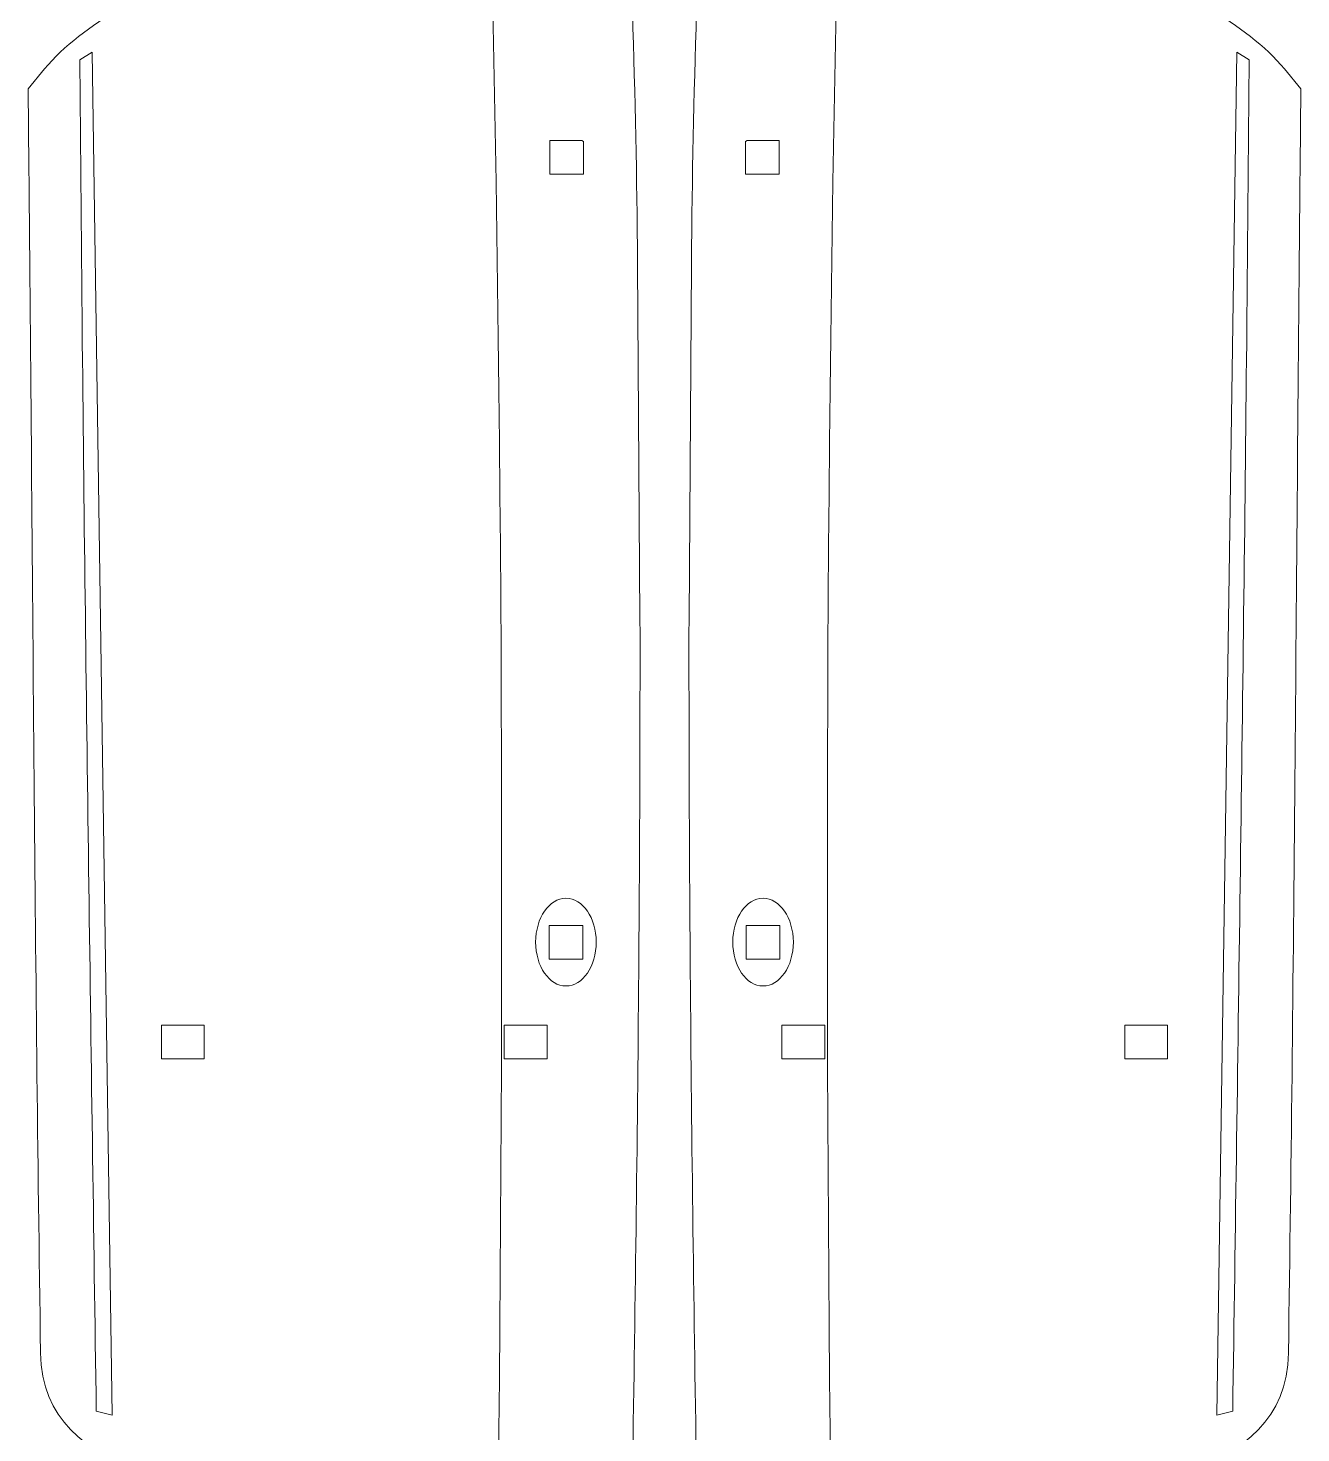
# Model space of a CAD drawing. Header units: centimetres. Extents: x -88 to 26, y -44 to -14.
# Drawn here: x -76.89 to -67.26, y -34.94 to -24.31 of the extents above; entities that cross this region are included whole.
import ezdxf

# ---------------------------------------------------------------- set-up
doc = ezdxf.new("R2010")
doc.units = ezdxf.units.CM
doc.header["$MEASUREMENT"] = 0
doc.layers.add('Camada 1', color=7, linetype='Continuous')

msp = doc.modelspace()

# ---------------------------------------------------------------- linework, layer by layer
at = {"layer": 'Camada 1', "lineweight": 9}
for points, knots in [([(-72.2601, -28.77666), (-72.25772, -31.36179), (-72.29264, -33.97265), (-72.34, -36.55591), (-72.34, -36.55591), (-72.37171, -38.2607), (-72.43802, -39.99848), (-72.50521, -41.70536), (-72.50521, -41.70536), (-72.52309, -42.13824), (-72.5718, -42.79402), (-72.80142, -43.17549), (-72.80142, -43.17549), (-72.84355, -43.24548), (-72.94069, -43.36379), (-73.00757, -43.41022), (-73.00757, -43.41022), (-73.03938, -43.4263), (-73.31324, -43.45193), (-73.3696, -43.45441), (-73.3696, -43.45441), (-73.78213, -43.47259), (-74.38297, -43.39327), (-74.7831, -43.30186), (-74.7831, -43.30186), (-75.22483, -43.20095), (-75.54123, -43.08443), (-75.94518, -42.91266), (-75.94518, -42.91266), (-76.08054, -42.21931), (-76.18548, -41.54919), (-76.18054, -40.83926), (-76.18054, -40.83926), (-76.18014, -40.78162), (-76.18128, -40.59431), (-76.16261, -40.54502), (-76.16261, -40.54502), (-76.07952, -40.32578), (-75.44352, -40.05449), (-75.2014, -39.88863), (-75.2014, -39.88863), (-74.99335, -39.74612), (-74.7638, -39.51836), (-74.62461, -39.30775), (-74.62461, -39.30775), (-74.43282, -39.01757), (-74.29066, -38.60048), (-74.25959, -38.25214), (-74.25959, -38.25214), (-74.24488, -38.08725), (-74.24219, -37.92146), (-74.238, -37.75597), (-74.238, -37.75597), (-74.2301, -37.44443), (-74.31218, -36.91572), (-74.44179, -36.62663), (-74.44179, -36.62663), (-74.6181, -36.23335), (-74.75075, -36.0871), (-75.08103, -35.832), (-75.08103, -35.832), (-75.40767, -35.57972), (-75.65466, -35.43756), (-76.02614, -35.26378), (-76.02614, -35.26378), (-76.45462, -35.06332), (-76.78742, -34.83911), (-76.79505, -34.333), (-76.79505, -34.333), (-76.84019, -31.34181), (-76.85418, -28.35023), (-76.88366, -25.35884), (-76.88366, -25.35884), (-76.88366, -25.35884), (-76.88948, -24.76849), (-76.88948, -24.76849), (-76.88948, -24.76849), (-76.88948, -24.76849), (-76.76515, -24.617), (-76.76515, -24.617), (-76.76515, -24.617), (-76.47979, -24.2693), (-75.93026, -24.00701), (-75.52897, -23.78686), (-75.52897, -23.78686), (-75.08415, -23.54283), (-74.7071, -23.36481), (-74.35977, -22.98121), (-74.35977, -22.98121), (-74.03181, -22.61901), (-73.86186, -22.19582), (-73.82197, -21.71055), (-73.82197, -21.71055), (-73.71183, -20.37056), (-74.54215, -19.35859), (-75.83662, -19.0792), (-75.83662, -19.0792), (-75.99006, -19.04608), (-76.14731, -19.03409), (-76.30266, -19.01153), (-76.30266, -19.01153), (-76.21357, -18.85114), (-76.13353, -18.70418), (-76.02583, -18.55282), (-76.02583, -18.55282), (-75.74683, -18.16072), (-75.3255, -17.78072), (-74.88542, -17.57251), (-74.88542, -17.57251), (-74.81835, -17.54241), (-74.75128, -17.51231), (-74.68421, -17.48221), (-74.68421, -17.48221), (-74.678, -17.77686), (-74.67178, -18.07152), (-74.66557, -18.36617), (-74.66557, -18.36617), (-74.58059, -18.36617), (-74.49562, -18.36617), (-74.41064, -18.36617), (-74.41064, -18.36617), (-74.41064, -18.03924), (-74.41064, -17.7123), (-74.41064, -17.38537), (-74.41064, -17.38537), (-74.13211, -17.29993), (-73.77014, -17.26857), (-73.47913, -17.27655), (-73.47913, -17.27655), (-73.36447, -17.27969), (-73.23046, -17.28197), (-73.12723, -17.33814), (-73.12723, -17.33814), (-72.8652, -17.48071), (-72.77374, -17.87129), (-72.74127, -18.14405), (-72.74127, -18.14405), (-72.4628, -20.59592), (-72.31547, -23.24437), (-72.28225, -25.7127), (-72.28225, -25.7127), (-72.28225, -25.7127), (-72.2601, -28.77666), (-72.2601, -28.77666)], [0, 0, 0, 0, 0.02702703, 0.02702703, 0.02702703, 0.02702703, 0.05405405, 0.05405405, 0.05405405, 0.05405405, 0.08108108, 0.08108108, 0.08108108, 0.08108108, 0.10810811, 0.10810811, 0.10810811, 0.10810811, 0.13513514, 0.13513514, 0.13513514, 0.13513514, 0.16216216, 0.16216216, 0.16216216, 0.16216216, 0.18918919, 0.18918919, 0.18918919, 0.18918919, 0.21621622, 0.21621622, 0.21621622, 0.21621622, 0.24324324, 0.24324324, 0.24324324, 0.24324324, 0.27027027, 0.27027027, 0.27027027, 0.27027027, 0.2972973, 0.2972973, 0.2972973, 0.2972973, 0.32432432, 0.32432432, 0.32432432, 0.32432432, 0.35135135, 0.35135135, 0.35135135, 0.35135135, 0.37837838, 0.37837838, 0.37837838, 0.37837838, 0.40540541, 0.40540541, 0.40540541, 0.40540541, 0.43243243, 0.43243243, 0.43243243, 0.43243243, 0.45945946, 0.45945946, 0.45945946, 0.45945946, 0.48648649, 0.48648649, 0.48648649, 0.48648649, 0.51351351, 0.51351351, 0.51351351, 0.51351351, 0.54054054, 0.54054054, 0.54054054, 0.54054054, 0.56756757, 0.56756757, 0.56756757, 0.56756757, 0.59459459, 0.59459459, 0.59459459, 0.59459459, 0.62162162, 0.62162162, 0.62162162, 0.62162162, 0.64864865, 0.64864865, 0.64864865, 0.64864865, 0.67567568, 0.67567568, 0.67567568, 0.67567568, 0.7027027, 0.7027027, 0.7027027, 0.7027027, 0.72972973, 0.72972973, 0.72972973, 0.72972973, 0.75675676, 0.75675676, 0.75675676, 0.75675676, 0.78378378, 0.78378378, 0.78378378, 0.78378378, 0.81081081, 0.81081081, 0.81081081, 0.81081081, 0.83783784, 0.83783784, 0.83783784, 0.83783784, 0.86486486, 0.86486486, 0.86486486, 0.86486486, 0.89189189, 0.89189189, 0.89189189, 0.89189189, 0.91891892, 0.91891892, 0.91891892, 0.91891892, 0.94594595, 0.94594595, 0.94594595, 0.94594595, 1, 1, 1, 1]), ([(-71.88936, -28.77666), (-71.89174, -31.36179), (-71.85682, -33.97265), (-71.80946, -36.55591), (-71.80946, -36.55591), (-71.77775, -38.2607), (-71.71144, -39.99848), (-71.64425, -41.70536), (-71.64425, -41.70536), (-71.62637, -42.13824), (-71.57766, -42.79402), (-71.34804, -43.17549), (-71.34804, -43.17549), (-71.30591, -43.24548), (-71.20877, -43.36379), (-71.14189, -43.41022), (-71.14189, -43.41022), (-71.11008, -43.4263), (-70.83622, -43.45193), (-70.77986, -43.45441), (-70.77986, -43.45441), (-70.36733, -43.47259), (-69.76649, -43.39327), (-69.36636, -43.30186), (-69.36636, -43.30186), (-68.92463, -43.20095), (-68.60823, -43.08443), (-68.20428, -42.91266), (-68.20428, -42.91266), (-68.06892, -42.21931), (-67.96398, -41.54919), (-67.96892, -40.83926), (-67.96892, -40.83926), (-67.96932, -40.78162), (-67.96818, -40.59431), (-67.98685, -40.54502), (-67.98685, -40.54502), (-68.06994, -40.32578), (-68.70594, -40.05449), (-68.94806, -39.88863), (-68.94806, -39.88863), (-69.15611, -39.74612), (-69.38566, -39.51836), (-69.52485, -39.30775), (-69.52485, -39.30775), (-69.71664, -39.01757), (-69.8588, -38.60048), (-69.88987, -38.25214), (-69.88987, -38.25214), (-69.90458, -38.08725), (-69.90727, -37.92146), (-69.91146, -37.75597), (-69.91146, -37.75597), (-69.91936, -37.44443), (-69.83728, -36.91572), (-69.70767, -36.62663), (-69.70767, -36.62663), (-69.53136, -36.23335), (-69.39871, -36.0871), (-69.06843, -35.832), (-69.06843, -35.832), (-68.74179, -35.57972), (-68.4948, -35.43756), (-68.12332, -35.26378), (-68.12332, -35.26378), (-67.69484, -35.06332), (-67.36204, -34.83911), (-67.35441, -34.333), (-67.35441, -34.333), (-67.30927, -31.34181), (-67.29528, -28.35023), (-67.2658, -25.35884), (-67.2658, -25.35884), (-67.2658, -25.35884), (-67.25998, -24.76849), (-67.25998, -24.76849), (-67.25998, -24.76849), (-67.25998, -24.76849), (-67.38431, -24.617), (-67.38431, -24.617), (-67.38431, -24.617), (-67.66967, -24.2693), (-68.2192, -24.00701), (-68.62049, -23.78686), (-68.62049, -23.78686), (-69.06531, -23.54283), (-69.44236, -23.36481), (-69.78969, -22.98121), (-69.78969, -22.98121), (-70.11765, -22.61901), (-70.2876, -22.19582), (-70.32749, -21.71055), (-70.32749, -21.71055), (-70.43763, -20.37056), (-69.60731, -19.35859), (-68.31284, -19.0792), (-68.31284, -19.0792), (-68.1594, -19.04608), (-68.00215, -19.03409), (-67.8468, -19.01153), (-67.8468, -19.01153), (-67.93589, -18.85114), (-68.01593, -18.70418), (-68.12363, -18.55282), (-68.12363, -18.55282), (-68.40263, -18.16072), (-68.82396, -17.78072), (-69.26404, -17.57251), (-69.26404, -17.57251), (-69.33111, -17.54241), (-69.39818, -17.51231), (-69.46525, -17.48221), (-69.46525, -17.48221), (-69.47146, -17.77686), (-69.47768, -18.07152), (-69.48389, -18.36617), (-69.48389, -18.36617), (-69.56887, -18.36617), (-69.65384, -18.36617), (-69.73882, -18.36617), (-69.73882, -18.36617), (-69.73882, -18.03924), (-69.73882, -17.7123), (-69.73882, -17.38537), (-69.73882, -17.38537), (-70.01735, -17.29993), (-70.37932, -17.26857), (-70.67033, -17.27655), (-70.67033, -17.27655), (-70.78499, -17.27969), (-70.919, -17.28197), (-71.02223, -17.33814), (-71.02223, -17.33814), (-71.28426, -17.48071), (-71.37572, -17.87129), (-71.40819, -18.14405), (-71.40819, -18.14405), (-71.68666, -20.59592), (-71.83399, -23.24437), (-71.86721, -25.7127), (-71.86721, -25.7127), (-71.86721, -25.7127), (-71.88936, -28.77666), (-71.88936, -28.77666)], [0, 0, 0, 0, 0.02702703, 0.02702703, 0.02702703, 0.02702703, 0.05405405, 0.05405405, 0.05405405, 0.05405405, 0.08108108, 0.08108108, 0.08108108, 0.08108108, 0.10810811, 0.10810811, 0.10810811, 0.10810811, 0.13513514, 0.13513514, 0.13513514, 0.13513514, 0.16216216, 0.16216216, 0.16216216, 0.16216216, 0.18918919, 0.18918919, 0.18918919, 0.18918919, 0.21621622, 0.21621622, 0.21621622, 0.21621622, 0.24324324, 0.24324324, 0.24324324, 0.24324324, 0.27027027, 0.27027027, 0.27027027, 0.27027027, 0.2972973, 0.2972973, 0.2972973, 0.2972973, 0.32432432, 0.32432432, 0.32432432, 0.32432432, 0.35135135, 0.35135135, 0.35135135, 0.35135135, 0.37837838, 0.37837838, 0.37837838, 0.37837838, 0.40540541, 0.40540541, 0.40540541, 0.40540541, 0.43243243, 0.43243243, 0.43243243, 0.43243243, 0.45945946, 0.45945946, 0.45945946, 0.45945946, 0.48648649, 0.48648649, 0.48648649, 0.48648649, 0.51351351, 0.51351351, 0.51351351, 0.51351351, 0.54054054, 0.54054054, 0.54054054, 0.54054054, 0.56756757, 0.56756757, 0.56756757, 0.56756757, 0.59459459, 0.59459459, 0.59459459, 0.59459459, 0.62162162, 0.62162162, 0.62162162, 0.62162162, 0.64864865, 0.64864865, 0.64864865, 0.64864865, 0.67567568, 0.67567568, 0.67567568, 0.67567568, 0.7027027, 0.7027027, 0.7027027, 0.7027027, 0.72972973, 0.72972973, 0.72972973, 0.72972973, 0.75675676, 0.75675676, 0.75675676, 0.75675676, 0.78378378, 0.78378378, 0.78378378, 0.78378378, 0.81081081, 0.81081081, 0.81081081, 0.81081081, 0.83783784, 0.83783784, 0.83783784, 0.83783784, 0.86486486, 0.86486486, 0.86486486, 0.86486486, 0.89189189, 0.89189189, 0.89189189, 0.89189189, 0.91891892, 0.91891892, 0.91891892, 0.91891892, 0.94594595, 0.94594595, 0.94594595, 0.94594595, 1, 1, 1, 1]), ([(-72.68707, -25.16537), (-72.68707, -25.16537), (-72.69938, -25.15813), (-72.69938, -25.15813), (-72.69938, -25.15813), (-72.69938, -25.15813), (-72.942, -25.15813), (-72.942, -25.15813), (-72.942, -25.15813), (-72.942, -25.15813), (-72.942, -25.41305), (-72.942, -25.41305), (-72.942, -25.41305), (-72.942, -25.41305), (-72.68707, -25.41305), (-72.68707, -25.41305), (-72.68707, -25.41305), (-72.68707, -25.41305), (-72.68707, -25.16537), (-72.68707, -25.16537)], [0, 0, 0, 0, 0.16666667, 0.16666667, 0.16666667, 0.16666667, 0.33333333, 0.33333333, 0.33333333, 0.33333333, 0.5, 0.5, 0.5, 0.5, 0.66666667, 0.66666667, 0.66666667, 0.66666667, 1, 1, 1, 1]), ([(-71.46239, -25.16537), (-71.46239, -25.16537), (-71.45008, -25.15813), (-71.45008, -25.15813), (-71.45008, -25.15813), (-71.45008, -25.15813), (-71.20746, -25.15813), (-71.20746, -25.15813), (-71.20746, -25.15813), (-71.20746, -25.15813), (-71.20746, -25.41305), (-71.20746, -25.41305), (-71.20746, -25.41305), (-71.20746, -25.41305), (-71.46239, -25.41305), (-71.46239, -25.41305), (-71.46239, -25.41305), (-71.46239, -25.41305), (-71.46239, -25.16537), (-71.46239, -25.16537)], [0, 0, 0, 0, 0.16666667, 0.16666667, 0.16666667, 0.16666667, 0.33333333, 0.33333333, 0.33333333, 0.33333333, 0.5, 0.5, 0.5, 0.5, 0.66666667, 0.66666667, 0.66666667, 0.66666667, 1, 1, 1, 1]), ([(-72.94805, -31.35275), (-72.94805, -31.35275), (-72.69312, -31.35275), (-72.69312, -31.35275), (-72.69312, -31.35275), (-72.69312, -31.35275), (-72.69312, -31.09782), (-72.69312, -31.09782), (-72.69312, -31.09782), (-72.69312, -31.09782), (-72.94805, -31.09782), (-72.94805, -31.09782), (-72.94805, -31.09782), (-72.94805, -31.09782), (-72.94805, -31.35275), (-72.94805, -31.35275)], [0, 0, 0, 0, 0.2, 0.2, 0.2, 0.2, 0.4, 0.4, 0.4, 0.4, 0.6, 0.6, 0.6, 0.6, 1, 1, 1, 1]), ([(-71.20141, -31.35275), (-71.20141, -31.35275), (-71.45634, -31.35275), (-71.45634, -31.35275), (-71.45634, -31.35275), (-71.45634, -31.35275), (-71.45634, -31.09782), (-71.45634, -31.09782), (-71.45634, -31.09782), (-71.45634, -31.09782), (-71.20141, -31.09782), (-71.20141, -31.09782), (-71.20141, -31.09782), (-71.20141, -31.09782), (-71.20141, -31.35275), (-71.20141, -31.35275)], [0, 0, 0, 0, 0.2, 0.2, 0.2, 0.2, 0.4, 0.4, 0.4, 0.4, 0.6, 0.6, 0.6, 0.6, 1, 1, 1, 1]), ([(-75.88048, -32.1082), (-75.88048, -32.1082), (-75.5563, -32.1082), (-75.5563, -32.1082), (-75.5563, -32.1082), (-75.5563, -32.1082), (-75.5563, -31.85327), (-75.5563, -31.85327), (-75.5563, -31.85327), (-75.5563, -31.85327), (-75.88048, -31.85327), (-75.88048, -31.85327), (-75.88048, -31.85327), (-75.88048, -31.85327), (-75.88048, -32.1082), (-75.88048, -32.1082)], [0, 0, 0, 0, 0.2, 0.2, 0.2, 0.2, 0.4, 0.4, 0.4, 0.4, 0.6, 0.6, 0.6, 0.6, 1, 1, 1, 1]), ([(-72.96278, -32.1082), (-72.96278, -32.1082), (-72.96278, -31.85327), (-72.96278, -31.85327), (-72.96278, -31.85327), (-72.96278, -31.85327), (-73.28696, -31.85327), (-73.28696, -31.85327), (-73.28696, -31.85327), (-73.28696, -31.85327), (-73.28696, -32.1082), (-73.28696, -32.1082), (-73.28696, -32.1082), (-73.28696, -32.1082), (-72.96278, -32.1082), (-72.96278, -32.1082)], [0, 0, 0, 0, 0.2, 0.2, 0.2, 0.2, 0.4, 0.4, 0.4, 0.4, 0.6, 0.6, 0.6, 0.6, 1, 1, 1, 1]), ([(-71.18668, -32.1082), (-71.18668, -32.1082), (-71.18668, -31.85327), (-71.18668, -31.85327), (-71.18668, -31.85327), (-71.18668, -31.85327), (-70.8625, -31.85327), (-70.8625, -31.85327), (-70.8625, -31.85327), (-70.8625, -31.85327), (-70.8625, -32.1082), (-70.8625, -32.1082), (-70.8625, -32.1082), (-70.8625, -32.1082), (-71.18668, -32.1082), (-71.18668, -32.1082)], [0, 0, 0, 0, 0.2, 0.2, 0.2, 0.2, 0.4, 0.4, 0.4, 0.4, 0.6, 0.6, 0.6, 0.6, 1, 1, 1, 1]), ([(-68.26898, -32.1082), (-68.26898, -32.1082), (-68.59316, -32.1082), (-68.59316, -32.1082), (-68.59316, -32.1082), (-68.59316, -32.1082), (-68.59316, -31.85327), (-68.59316, -31.85327), (-68.59316, -31.85327), (-68.59316, -31.85327), (-68.26898, -31.85327), (-68.26898, -31.85327), (-68.26898, -31.85327), (-68.26898, -31.85327), (-68.26898, -32.1082), (-68.26898, -32.1082)], [0, 0, 0, 0, 0.2, 0.2, 0.2, 0.2, 0.4, 0.4, 0.4, 0.4, 0.6, 0.6, 0.6, 0.6, 1, 1, 1, 1])]:
    msp.add_open_spline(points, degree=3, knots=knots, dxfattribs=at)
at = {"layer": 'Camada 1', "color": 140, "lineweight": 9}
for points in [[(-73.47742, -42.79059), (-73.25412, -34.40542), (-73.21182, -25.98728), (-73.58327, -17.60495)], [(-70.67204, -42.79059), (-70.89534, -34.40542), (-70.93764, -25.98728), (-70.56619, -17.60495)]]:
    msp.add_open_spline(points, degree=3, dxfattribs=at)
for points, knots in [([(-76.40444, -24.48993), (-76.40444, -24.48993), (-76.25276, -34.80327), (-76.25276, -34.80327), (-76.25276, -34.80327), (-76.25276, -34.80327), (-76.37386, -34.77293), (-76.37386, -34.77293), (-76.37386, -34.77293), (-76.41267, -32.03686), (-76.4538, -29.29677), (-76.4805, -26.56077), (-76.4805, -26.56077), (-76.4805, -26.56077), (-76.49838, -24.54767), (-76.49838, -24.54767), (-76.49838, -24.54767), (-76.49838, -24.54767), (-76.40444, -24.48993), (-76.40444, -24.48993)], [0, 0, 0, 0, 0.16666667, 0.16666667, 0.16666667, 0.16666667, 0.33333333, 0.33333333, 0.33333333, 0.33333333, 0.5, 0.5, 0.5, 0.5, 0.66666667, 0.66666667, 0.66666667, 0.66666667, 1, 1, 1, 1]), ([(-67.74502, -24.48993), (-67.74502, -24.48993), (-67.8967, -34.80327), (-67.8967, -34.80327), (-67.8967, -34.80327), (-67.8967, -34.80327), (-67.7756, -34.77293), (-67.7756, -34.77293), (-67.7756, -34.77293), (-67.73679, -32.03686), (-67.69566, -29.29677), (-67.66896, -26.56077), (-67.66896, -26.56077), (-67.66896, -26.56077), (-67.65108, -24.54767), (-67.65108, -24.54767), (-67.65108, -24.54767), (-67.65108, -24.54767), (-67.74502, -24.48993), (-67.74502, -24.48993)], [0, 0, 0, 0, 0.16666667, 0.16666667, 0.16666667, 0.16666667, 0.33333333, 0.33333333, 0.33333333, 0.33333333, 0.5, 0.5, 0.5, 0.5, 0.66666667, 0.66666667, 0.66666667, 0.66666667, 1, 1, 1, 1]), ([(-72.59125, -31.22471), (-72.59125, -31.04143), (-72.69384, -30.89286), (-72.8204, -30.89286), (-72.8204, -30.89286), (-72.94696, -30.89286), (-73.04955, -31.04143), (-73.04955, -31.22471), (-73.04955, -31.22471), (-73.04955, -31.40799), (-72.94696, -31.55656), (-72.8204, -31.55656), (-72.8204, -31.55656), (-72.69384, -31.55656), (-72.59125, -31.40799), (-72.59125, -31.22471)], [0, 0, 0, 0, 0.2, 0.2, 0.2, 0.2, 0.4, 0.4, 0.4, 0.4, 0.6, 0.6, 0.6, 0.6, 1, 1, 1, 1]), ([(-71.55821, -31.22471), (-71.55821, -31.04143), (-71.45562, -30.89286), (-71.32906, -30.89286), (-71.32906, -30.89286), (-71.2025, -30.89286), (-71.09991, -31.04143), (-71.09991, -31.22471), (-71.09991, -31.22471), (-71.09991, -31.40799), (-71.2025, -31.55656), (-71.32906, -31.55656), (-71.32906, -31.55656), (-71.45562, -31.55656), (-71.55821, -31.40799), (-71.55821, -31.22471)], [0, 0, 0, 0, 0.2, 0.2, 0.2, 0.2, 0.4, 0.4, 0.4, 0.4, 0.6, 0.6, 0.6, 0.6, 1, 1, 1, 1])]:
    msp.add_open_spline(points, degree=3, knots=knots, dxfattribs=at)

doc.saveas('drawing.dxf')
